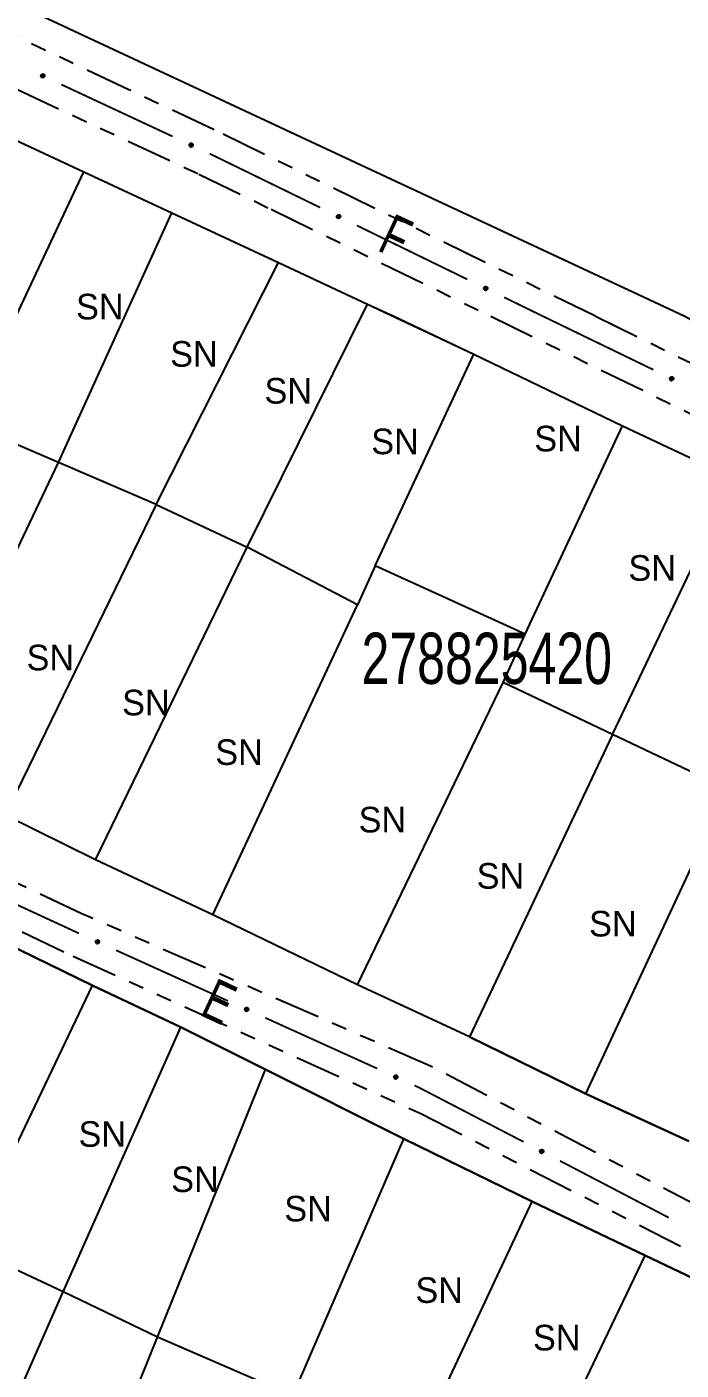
# Model space of a CAD drawing. Extents: x 203665 to 205970, y 4870865 to 4873745.
# Drawn here: x 205317 to 205380.9, y 4873197.4 to 4873328.6 of the extents above; entities that cross this region are included whole.
import ezdxf
from ezdxf.enums import TextEntityAlignment as Align

# ---------------------------------------------------------------- set-up
doc = ezdxf.new("R2010")
doc.units = 0
doc.header["$LTSCALE"] = 1.5
doc.header["$MEASUREMENT"] = 0
doc.linetypes.add('TRACO_25', pattern=[8, 3, -1, 1, -1, 1, -1])
for name, color, linetype in [('CD_MALHA_LOTES', 7, 'CONTINUOUS'), ('CD_TXT_QUADRA', 7, 'CONTINUOUS'), ('RU-QUADRA', 210, 'CONTINUOUS'), ('SV-EIXO-RUA-N-PAV', 6, 'CONTINUOUS'), ('SV-RUA-NAO-PAV', 7, 'CONTINUOUS'), ('SV-TXT-RUA-N-PAV', 7, 'CONTINUOUS'), ('Th_NmrPort', 1, 'CONTINUOUS')]:
    doc.layers.add(name, color=color, linetype=linetype)
doc.styles.add('ARIAL', font='ARIAL.SHX')

msp = doc.modelspace()

# ---------------------------------------------------------------- linework, layer by layer
at = {"layer": 'CD_MALHA_LOTES', "linetype": 'Continuous', "flags": 128}
for points in [[(205312.935615, 4873318.852391), (205322.527521, 4873314.391177)], [(205311.00144, 4873289.880123), (205322.527521, 4873314.391177)], [(205322.527521, 4873314.391177), (205331.128611, 4873310.390793)], [(205320.052782, 4873286.009847), (205331.128611, 4873310.390793)], [(205331.128611, 4873310.390793), (205341.559376, 4873305.539423)], [(205329.597085, 4873281.928785), (205341.559376, 4873305.539423)], [(205341.559376, 4873305.539423), (205350.259298, 4873301.493072)], [(205338.492069, 4873277.753588), (205350.259298, 4873301.493072)], [(205350.259298, 4873301.493072), (205360.638763, 4873296.587355)], [(205351.017658, 4873275.938285), (205360.638763, 4873296.587355)], [(205360.638763, 4873296.587355), (205375.161186, 4873289.598439)], [(205320.052782, 4873286.009847), (205311.00144, 4873289.880123)], [(205365.676229, 4873269.267047), (205375.161186, 4873289.598439)], [(205375.161186, 4873289.598439), (205386.098386, 4873284.470209)], [(205305.771235, 4873256.015336), (205320.052782, 4873286.009847)], [(205329.597085, 4873281.928785), (205320.052782, 4873286.009847)], [(205374.208152, 4873259.464412), (205386.098386, 4873284.470209)], [(205329.597085, 4873281.928785), (205314.847749, 4873251.567844)], [(205329.597085, 4873281.928785), (205338.492069, 4873277.753588)], [(205323.69735, 4873247.211118), (205338.492069, 4873277.753588)], [(205349.293121, 4873272.126149), (205338.492069, 4873277.753588)], [(205351.017658, 4873275.938285), (205349.293121, 4873272.126149)], [(205365.676229, 4873269.267047), (205351.017658, 4873275.938285)], [(205335.133758, 4873241.855974), (205349.293121, 4873272.126149)], [(205363.497865, 4873264.54726), (205365.676229, 4873269.267047)], [(205349.293121, 4873235.003206), (205363.497865, 4873264.54726)], [(205374.208152, 4873259.464412), (205363.497865, 4873264.54726)], [(205374.208152, 4873259.464412), (205360.23032, 4873229.920358)], [(205385.46303, 4873254.109268), (205374.208152, 4873259.464412)], [(205371.575963, 4873224.383684), (205385.46303, 4873254.109268)], [(205323.69735, 4873247.211118), (205314.847749, 4873251.567844)], [(205335.133758, 4873241.855974), (205323.69735, 4873247.211118)], [(205349.293121, 4873235.003206), (205335.133758, 4873241.855974)], [(205313.355722, 4873239.830656), (205323.380673, 4873234.93297)], [(205311.174721, 4873209.411436), (205323.380673, 4873234.93297)], [(205323.380673, 4873234.93297), (205332.028149, 4873230.877074)], [(205360.23032, 4873229.920358), (205349.293121, 4873235.003206)], [(205320.510935, 4873205.049434), (205332.028149, 4873230.877074)], [(205332.028149, 4873230.877074), (205340.292994, 4873226.744652)], [(205360.23032, 4873229.920358), (205371.575963, 4873224.383684)], [(205329.732359, 4873200.610907), (205340.292994, 4873226.744652)], [(205340.292994, 4873226.744652), (205353.799893, 4873219.972071)], [(205371.575963, 4873224.383684), (205381.650894, 4873219.754662)], [(205342.971416, 4873194.871431), (205353.799893, 4873219.972071)], [(205353.799893, 4873219.972071), (205366.350213, 4873213.849964)], [(205354.947788, 4873189.55285), (205366.350213, 4873213.849964)], [(205366.350213, 4873213.849964), (205377.370006, 4873208.569646)], [(205320.510935, 4873205.049434), (205311.174721, 4873209.411436)], [(205365.814528, 4873184.425586), (205377.370006, 4873208.569646)], [(205377.370006, 4873208.569646), (205387.43322, 4873203.78675)], [(205307.53972, 4873175.586793), (205320.510935, 4873205.049434)], [(205329.732359, 4873200.610907), (205320.510935, 4873205.049434)], [(205317.717723, 4873170.84216), (205329.732359, 4873200.610907)], [(205342.971416, 4873194.871431), (205329.732359, 4873200.610907)]]:
    msp.add_lwpolyline(points, dxfattribs=at)
at = {"layer": 'RU-QUADRA', "linetype": 'Continuous', "flags": 128}
msp.add_lwpolyline([(205381.19915, 4873300.290732), (205246.554973, 4873363.144761), (205270.850474, 4873417.421945), (205444.02054, 4873337.298482), (205449.189796, 4873333.163078), (205452.808275, 4873327.993822), (205453.3252, 4873313.519906), (205453.366002, 4873300.293513), (205450.604655, 4873292.274779), (205446.675302, 4873283.613601), (205442.026491, 4873276.640384), (205435.77963, 4873275.390026), (205428.091034, 4873276.620495), (205421.041743, 4873279.831065), (205412.635739, 4873283.781998), (205403.803117, 4873288.380357), (205389.563652, 4873295.793578)], close=True, dxfattribs=at)
for points in [[(205312.935615, 4873318.852391), (205322.527521, 4873314.391177), (205331.128611, 4873310.390793), (205341.559376, 4873305.539423), (205350.259298, 4873301.493072), (205352.843411, 4873300.291196), (205360.638763, 4873296.587355), (205375.161186, 4873289.598439), (205386.098386, 4873284.470209)], [(205381.650894, 4873219.754662), (205371.575963, 4873224.383684), (205360.23032, 4873229.920358), (205349.293121, 4873235.003206), (205335.133758, 4873241.855974), (205323.69735, 4873247.211118), (205314.847749, 4873251.567844)], [(205307.53972, 4873175.586793), (205317.717723, 4873170.84216), (205330.268043, 4873165.026158), (205341.09652, 4873160.013683), (205351.963261, 4873155.115997), (205361.873422, 4873150.600943), (205393.249221, 4873135.525254), (205398.491276, 4873146.391994), (205403.84812, 4873157.143945), (205408.822332, 4873167.398475), (205414.102649, 4873178.303478), (205419.076861, 4873188.175376), (205387.43322, 4873203.78675), (205377.370006, 4873208.569646), (205366.350213, 4873213.849964), (205353.799893, 4873219.972071), (205340.292994, 4873226.744652), (205332.028149, 4873230.877074), (205323.380673, 4873234.93297), (205313.355722, 4873239.830656)]]:
    msp.add_lwpolyline(points, dxfattribs=at)
at = {"layer": 'SV-EIXO-RUA-N-PAV'}
for points in [[(205318.445637, 4873323.930446), (205318.491355, 4873323.947821), (205318.5342, 4873323.953406), (205318.571276, 4873323.947778), (205318.602742, 4873323.934262), (205318.633376, 4873323.916809), (205318.66038, 4873323.892399), (205318.684349, 4873323.858667), (205318.702101, 4873323.812928), (205318.704937, 4873323.768661), (205318.701364, 4873323.732017), (205318.68916, 4873323.698395), (205318.671706, 4873323.668919), (205318.645422, 4873323.641708), (205318.611001, 4873323.617752), (205318.564577, 4873323.601015), (205318.522535, 4873323.595828), (205318.486817, 4873323.602213), (205318.453092, 4873323.614696), (205318.422031, 4873323.632889), (205318.395662, 4873323.657004), (205318.371604, 4873323.691704), (205318.355692, 4873323.737744), (205318.35004, 4873323.779617), (205318.355922, 4873323.815415), (205318.368959, 4873323.84834), (205318.386091, 4873323.879279), (205318.409499, 4873323.907445), (205318.445637, 4873323.930446)], [(205332.946286, 4873317.167962), (205332.992004, 4873317.185338), (205333.034849, 4873317.190922), (205333.071925, 4873317.185294), (205333.103391, 4873317.171779), (205333.134025, 4873317.154325), (205333.161028, 4873317.129915), (205333.184998, 4873317.096183), (205333.202749, 4873317.050444), (205333.205585, 4873317.006177), (205333.202013, 4873316.969533), (205333.189808, 4873316.935911), (205333.172355, 4873316.906435), (205333.146071, 4873316.879225), (205333.11165, 4873316.855268), (205333.065226, 4873316.838531), (205333.023184, 4873316.833344), (205332.987465, 4873316.839729), (205332.953741, 4873316.852213), (205332.92268, 4873316.870406), (205332.896311, 4873316.89452), (205332.872253, 4873316.92922), (205332.856341, 4873316.97526), (205332.850689, 4873317.017133), (205332.85657, 4873317.052932), (205332.869608, 4873317.085857), (205332.88674, 4873317.116795), (205332.910148, 4873317.144961), (205332.946286, 4873317.167962)], [(205347.348375, 4873310.194401), (205347.394387, 4873310.210983), (205347.437322, 4873310.215826), (205347.474295, 4873310.209558), (205347.505523, 4873310.1955), (205347.53585, 4873310.17752), (205347.562428, 4873310.152646), (205347.58581, 4873310.118505), (205347.602768, 4873310.072466), (205347.604838, 4873310.028157), (205347.600633, 4873309.99158), (205347.587849, 4873309.958173), (205347.569888, 4873309.929004), (205347.543138, 4873309.902252), (205347.508308, 4873309.878894), (205347.461601, 4873309.862962), (205347.419475, 4873309.858503), (205347.383873, 4873309.865505), (205347.35037, 4873309.87857), (205347.319627, 4873309.897297), (205347.29368, 4873309.921864), (205347.270225, 4873309.956975), (205347.255111, 4873310.003283), (205347.250184, 4873310.045247), (205347.256684, 4873310.080939), (205347.270289, 4873310.113633), (205347.287953, 4873310.144271), (205347.311845, 4873310.172028), (205347.348375, 4873310.194401)], [(205361.729924, 4873303.182193), (205361.775935, 4873303.198775), (205361.818871, 4873303.203618), (205361.855844, 4873303.19735), (205361.887071, 4873303.183292), (205361.917399, 4873303.165312), (205361.943976, 4873303.140438), (205361.967359, 4873303.106297), (205361.984317, 4873303.060258), (205361.986387, 4873303.015949), (205361.982181, 4873302.979372), (205361.969397, 4873302.945966), (205361.951437, 4873302.916796), (205361.924686, 4873302.890044), (205361.889856, 4873302.866686), (205361.843149, 4873302.850754), (205361.801024, 4873302.846295), (205361.765421, 4873302.853297), (205361.731918, 4873302.866362), (205361.701176, 4873302.885089), (205361.675228, 4873302.909656), (205361.651773, 4873302.944767), (205361.63666, 4873302.991075), (205361.631733, 4873303.033039), (205361.638233, 4873303.068731), (205361.651838, 4873303.101426), (205361.669502, 4873303.132063), (205361.693393, 4873303.15982), (205361.729924, 4873303.182193)], [(205379.894034, 4873294.369413), (205379.939999, 4873294.386126), (205379.98292, 4873294.391091), (205380.019911, 4873294.384928), (205380.051178, 4873294.370958), (205380.081557, 4873294.353064), (205380.108205, 4873294.328266), (205380.131684, 4873294.294191), (205380.148772, 4873294.248201), (205380.150968, 4873294.203897), (205380.146867, 4873294.167309), (205380.134178, 4873294.133866), (205380.1163, 4873294.104646), (205380.089625, 4873294.077818), (205380.054862, 4873294.054361), (205380.0082, 4873294.038297), (205379.966088, 4873294.033719), (205379.930465, 4873294.040619), (205379.896925, 4873294.053589), (205379.86613, 4873294.072229), (205379.840113, 4873294.096722), (205379.816558, 4873294.131766), (205379.801313, 4873294.178031), (205379.796267, 4873294.219981), (205379.802666, 4873294.255691), (205379.816178, 4873294.288424), (205379.833755, 4873294.319112), (205379.857568, 4873294.346937), (205379.894034, 4873294.369413)], [(205323.788627, 4873239.373123), (205323.834145, 4873239.391015), (205323.876924, 4873239.397085), (205323.914061, 4873239.391878), (205323.945679, 4873239.378719), (205323.976509, 4873239.361614), (205324.003787, 4873239.337511), (205324.028137, 4873239.304053), (205324.046406, 4873239.258519), (205324.049743, 4873239.214287), (205324.046586, 4873239.177605), (205324.034764, 4873239.143846), (205324.017645, 4873239.114175), (205323.991671, 4873239.086668), (205323.957524, 4873239.062322), (205323.911292, 4873239.04506), (205323.869312, 4873239.039398), (205323.833523, 4873239.045377), (205323.79966, 4873239.057478), (205323.768394, 4873239.075318), (205323.741754, 4873239.099132), (205323.717304, 4873239.133557), (205323.700871, 4873239.179414), (205323.694745, 4873239.22122), (205323.700221, 4873239.257083), (205323.712884, 4873239.290153), (205323.729664, 4873239.321284), (205323.752752, 4873239.349713), (205323.788627, 4873239.373123)], [(205338.364981, 4873232.775404), (205338.410499, 4873232.793297), (205338.453279, 4873232.799366), (205338.490416, 4873232.794159), (205338.522033, 4873232.781001), (205338.552863, 4873232.763896), (205338.580141, 4873232.739793), (205338.604491, 4873232.706335), (205338.62276, 4873232.6608), (205338.626098, 4873232.616568), (205338.622941, 4873232.579886), (205338.611118, 4873232.546127), (205338.594, 4873232.516456), (205338.568026, 4873232.488949), (205338.533879, 4873232.464604), (205338.487647, 4873232.447342), (205338.445666, 4873232.441679), (205338.409878, 4873232.447659), (205338.376015, 4873232.459759), (205338.344749, 4873232.477599), (205338.318109, 4873232.501413), (205338.293659, 4873232.535839), (205338.277226, 4873232.581695), (205338.2711, 4873232.623501), (205338.276575, 4873232.659364), (205338.289239, 4873232.692435), (205338.306019, 4873232.723565), (205338.329106, 4873232.751995), (205338.364981, 4873232.775404)], [(205352.939466, 4873226.173432), (205352.984993, 4873226.191302), (205353.027775, 4873226.197352), (205353.06491, 4873226.192127), (205353.096521, 4873226.178954), (205353.127343, 4873226.161834), (205353.154609, 4873226.137719), (205353.178943, 4873226.104249), (205353.197191, 4873226.058706), (205353.200507, 4873226.014472), (205353.197333, 4873225.977791), (205353.185495, 4873225.944038), (205353.168362, 4873225.914375), (205353.142375, 4873225.886881), (205353.108216, 4873225.862551), (205353.061977, 4873225.845311), (205353.019993, 4873225.839668), (205352.984208, 4873225.845665), (205352.95035, 4873225.857782), (205352.919093, 4873225.875636), (205352.892464, 4873225.899463), (205352.86803, 4873225.9339), (205352.851619, 4873225.979764), (205352.845513, 4873226.021573), (205352.851005, 4873226.057434), (205352.863685, 4873226.090498), (205352.880479, 4873226.121621), (205352.90358, 4873226.150039), (205352.939466, 4873226.173432)], [(205367.204169, 4873218.919757), (205367.250619, 4873218.935069), (205367.293671, 4873218.938731), (205367.330458, 4873218.93145), (205367.361288, 4873218.916539), (205367.39111, 4873218.897733), (205367.416994, 4873218.872138), (205367.43943, 4873218.837367), (205367.455117, 4873218.79088), (205367.455969, 4873218.74653), (205367.45076, 4873218.710083), (205367.437063, 4873218.67704), (205367.418308, 4873218.648376), (205367.390833, 4873218.622368), (205367.355375, 4873218.599976), (205367.308248, 4873218.585333), (205367.266016, 4873218.582033), (205367.230619, 4873218.59001), (205367.197487, 4873218.60399), (205367.167271, 4873218.623555), (205367.142008, 4873218.648826), (205367.119526, 4873218.684567), (205367.105691, 4873218.731273), (205367.101918, 4873218.773357), (205367.109396, 4873218.808856), (205367.123894, 4873218.841165), (205367.142393, 4873218.871306), (205367.167038, 4873218.898396), (205367.204169, 4873218.919757)]]:
    msp.add_lwpolyline(points, close=True, dxfattribs=at)
for points in [[(205318.35004, 4873323.779617), (205318.671706, 4873323.668919)], [(205318.354409, 4873323.756855), (205318.653835, 4873323.656362)], [(205318.355692, 4873323.737744), (205318.645422, 4873323.641708)], [(205318.355801, 4873323.795352), (205318.677486, 4873323.684478)], [(205318.355922, 4873323.815415), (205318.68916, 4873323.698395)], [(205318.364613, 4873323.830389), (205318.692564, 4873323.713581)], [(205318.367774, 4873323.714488), (205318.625237, 4873323.630553)], [(205318.368959, 4873323.84834), (205318.701364, 4873323.732017)], [(205318.381421, 4873323.863202), (205318.699396, 4873323.754058)], [(205318.386091, 4873323.879279), (205318.704937, 4873323.768661)], [(205318.402022, 4873323.891234), (205318.699551, 4873323.793131)], [(205318.409499, 4873323.907445), (205318.702101, 4873323.812928)], [(205318.42757, 4873323.91696), (205318.689236, 4873323.835582)], [(205318.445637, 4873323.930446), (205318.684349, 4873323.858667)], [(205318.470925, 4873323.938899), (205318.665484, 4873323.878277)], [(205318.491355, 4873323.947821), (205318.66038, 4873323.892399)], [(205318.515765, 4873323.95111), (205318.638438, 4873323.907451)], [(205318.5342, 4873323.953406), (205318.633376, 4873323.916809)], [(205318.371604, 4873323.691704), (205318.611001, 4873323.617752)], [(205318.38963, 4873323.674183), (205318.580562, 4873323.612241)], [(205318.395662, 4873323.657004), (205318.564577, 4873323.601015)], [(205318.413049, 4873323.643688), (205318.537535, 4873323.60069)], [(205318.422031, 4873323.632889), (205318.522535, 4873323.595828)], [(205332.946286, 4873317.167962), (205333.184998, 4873317.096183)], [(205332.971573, 4873317.176415), (205333.166133, 4873317.115793)], [(205332.992004, 4873317.185338), (205333.161028, 4873317.129915)], [(205333.016414, 4873317.188626), (205333.139087, 4873317.144968)], [(205333.034849, 4873317.190922), (205333.134025, 4873317.154325)], [(205332.850689, 4873317.017133), (205333.172355, 4873316.906435)], [(205332.855058, 4873316.994371), (205333.154483, 4873316.893878)], [(205332.856341, 4873316.97526), (205333.146071, 4873316.879225)], [(205332.85645, 4873317.032868), (205333.178135, 4873316.921994)], [(205332.85657, 4873317.052932), (205333.189808, 4873316.935911)], [(205332.865261, 4873317.067905), (205333.193213, 4873316.951097)], [(205332.868423, 4873316.952004), (205333.125885, 4873316.868069)], [(205332.869608, 4873317.085857), (205333.202013, 4873316.969533)], [(205332.872253, 4873316.92922), (205333.11165, 4873316.855268)], [(205332.882069, 4873317.100718), (205333.200044, 4873316.991574)], [(205332.88674, 4873317.116795), (205333.205585, 4873317.006177)], [(205332.890278, 4873316.911699), (205333.081211, 4873316.849757)], [(205332.896311, 4873316.89452), (205333.065226, 4873316.838531)], [(205332.902671, 4873317.128751), (205333.200199, 4873317.030648)], [(205332.910148, 4873317.144961), (205333.202749, 4873317.050444)], [(205332.913697, 4873316.881205), (205333.038183, 4873316.838206)], [(205332.92268, 4873316.870406), (205333.023184, 4873316.833344)], [(205332.928219, 4873317.154476), (205333.189884, 4873317.073098)], [(205347.250184, 4873310.045247), (205347.569888, 4873309.929004)], [(205347.254159, 4873310.022414), (205347.551802, 4873309.916758)], [(205347.255111, 4873310.003283), (205347.543138, 4873309.902252)], [(205347.256216, 4873310.060881), (205347.575936, 4873309.944461)], [(205347.256684, 4873310.080939), (205347.587849, 4873309.958173)], [(205347.265632, 4873310.09576), (205347.591515, 4873309.973299)], [(205347.26679, 4873309.979821), (205347.522762, 4873309.891447)], [(205347.270225, 4873309.956975), (205347.508308, 4873309.878894)], [(205347.270289, 4873310.113633), (205347.600633, 4873309.99158)], [(205347.283005, 4873310.128277), (205347.599046, 4873310.013651)], [(205347.287945, 4873309.939145), (205347.477778, 4873309.873911)], [(205347.287953, 4873310.144271), (205347.604838, 4873310.028157)], [(205347.29368, 4873309.921864), (205347.461601, 4873309.862962)], [(205347.304088, 4873310.155949), (205347.599876, 4873310.052716)], [(205347.310833, 4873309.90825), (205347.434557, 4873309.863105)], [(205347.311845, 4873310.172028), (205347.602768, 4873310.072466)], [(205347.319627, 4873309.897297), (205347.419475, 4873309.858503)], [(205347.330077, 4873310.18123), (205347.590297, 4873310.095339)], [(205347.348375, 4873310.194401), (205347.58581, 4873310.118505)], [(205347.373805, 4873310.202415), (205347.567287, 4873310.138438)], [(205347.394387, 4873310.210983), (205347.562428, 4873310.152646)], [(205347.41885, 4873310.21385), (205347.54075, 4873310.168076)], [(205347.437322, 4873310.215826), (205347.53585, 4873310.17752)], [(205361.631733, 4873303.033039), (205361.951437, 4873302.916796)], [(205361.635708, 4873303.010206), (205361.933351, 4873302.90455)], [(205361.63666, 4873302.991075), (205361.924686, 4873302.890044)], [(205361.637765, 4873303.048673), (205361.957485, 4873302.932253)], [(205361.638233, 4873303.068731), (205361.969397, 4873302.945966)], [(205361.647181, 4873303.083552), (205361.973064, 4873302.961091)], [(205361.648338, 4873302.967613), (205361.904311, 4873302.879239)], [(205361.651773, 4873302.944767), (205361.889856, 4873302.866686)], [(205361.651838, 4873303.101426), (205361.982181, 4873302.979372)], [(205361.664554, 4873303.116069), (205361.980594, 4873303.001443)], [(205361.669493, 4873302.926937), (205361.859326, 4873302.861703)], [(205361.669502, 4873303.132063), (205361.986387, 4873303.015949)], [(205361.675228, 4873302.909656), (205361.843149, 4873302.850754)], [(205361.685637, 4873303.143742), (205361.981425, 4873303.040508)], [(205361.692382, 4873302.896042), (205361.816105, 4873302.850897)], [(205361.693393, 4873303.15982), (205361.984317, 4873303.060258)], [(205361.701176, 4873302.885089), (205361.801024, 4873302.846295)], [(205361.711626, 4873303.169022), (205361.971845, 4873303.083131)], [(205361.729924, 4873303.182193), (205361.967359, 4873303.106297)], [(205361.755353, 4873303.190207), (205361.948835, 4873303.12623)], [(205361.775935, 4873303.198775), (205361.943976, 4873303.140438)], [(205361.800399, 4873303.201642), (205361.922298, 4873303.155868)], [(205361.818871, 4873303.203618), (205361.917399, 4873303.165312)], [(205379.796267, 4873294.219981), (205380.1163, 4873294.104646)], [(205379.800307, 4873294.197159), (205380.098248, 4873294.092349)], [(205379.801313, 4873294.178031), (205380.089625, 4873294.077818)], [(205379.802255, 4873294.235632), (205380.122304, 4873294.12012)], [(205379.802666, 4873294.255691), (205380.134178, 4873294.133866)], [(205379.811572, 4873294.270538), (205380.137801, 4873294.149002)], [(205379.813058, 4873294.154603), (205380.06928, 4873294.066956)], [(205379.816178, 4873294.288424), (205380.146867, 4873294.167309)], [(205379.816558, 4873294.131766), (205380.054862, 4873294.054361)], [(205379.828853, 4873294.303104), (205380.145217, 4873294.189375)], [(205379.833755, 4873294.319112), (205380.150968, 4873294.203897)], [(205379.834329, 4873294.113987), (205380.024346, 4873294.049292)], [(205379.840113, 4873294.096722), (205380.0082, 4873294.038297)], [(205379.849857, 4873294.330836), (205380.145937, 4873294.228443)], [(205379.857305, 4873294.083157), (205379.981156, 4873294.038363)], [(205379.857568, 4873294.346937), (205380.148772, 4873294.248201)], [(205379.86613, 4873294.072229), (205379.966088, 4873294.033719)], [(205379.875774, 4873294.35619), (205380.136236, 4873294.271038)], [(205379.894034, 4873294.369413), (205380.131684, 4873294.294191)], [(205379.919441, 4873294.377499), (205380.113104, 4873294.314072)], [(205379.939999, 4873294.386126), (205380.108205, 4873294.328266)], [(205379.964454, 4873294.389062), (205380.086483, 4873294.343634)], [(205379.98292, 4873294.391091), (205380.081557, 4873294.353064)], [(205323.694745, 4873239.22122), (205324.017645, 4873239.114175)], [(205323.699372, 4873239.198509), (205323.999917, 4873239.101416)], [(205323.700221, 4873239.257083), (205324.034764, 4873239.143846)], [(205323.700327, 4873239.237019), (205324.023248, 4873239.129798)], [(205323.700871, 4873239.179414), (205323.991671, 4873239.086668)], [(205323.708741, 4873239.272154), (205324.037995, 4873239.15907)], [(205323.712884, 4873239.290153), (205324.046586, 4873239.177605)], [(205323.713217, 4873239.156296), (205323.971613, 4873239.075284)], [(205323.717304, 4873239.133557), (205323.957524, 4873239.062322)], [(205323.725177, 4873239.305155), (205324.044368, 4873239.199621)], [(205323.729664, 4873239.321284), (205324.049743, 4873239.214287)], [(205323.735527, 4873239.116241), (205323.927149, 4873239.056467)], [(205323.741754, 4873239.099132), (205323.911292, 4873239.04506)], [(205323.745459, 4873239.333419), (205324.04408, 4873239.238694)], [(205323.752752, 4873239.349713), (205324.046406, 4873239.258519)], [(205323.75929, 4873239.086014), (205323.884255, 4873239.044429)], [(205323.768394, 4873239.075318), (205323.869312, 4873239.039398)], [(205323.770714, 4873239.359433), (205324.033285, 4873239.281025)], [(205323.788627, 4873239.373123), (205324.028137, 4873239.304053)], [(205323.813817, 4873239.381861), (205324.009051, 4873239.323448)], [(205323.834145, 4873239.391015), (205324.003787, 4873239.337511)], [(205323.858516, 4873239.39458), (205323.981676, 4873239.352315)], [(205323.876924, 4873239.397085), (205323.976509, 4873239.361614)], [(205338.2711, 4873232.623501), (205338.594, 4873232.516456)], [(205338.275727, 4873232.600791), (205338.576271, 4873232.503697)], [(205338.276575, 4873232.659364), (205338.611118, 4873232.546127)], [(205338.276682, 4873232.639301), (205338.599603, 4873232.532079)], [(205338.277226, 4873232.581695), (205338.568026, 4873232.488949)], [(205338.285096, 4873232.674435), (205338.61435, 4873232.561351)], [(205338.289239, 4873232.692435), (205338.622941, 4873232.579886)], [(205338.289571, 4873232.558577), (205338.547968, 4873232.477566)], [(205338.293659, 4873232.535839), (205338.533879, 4873232.464604)], [(205338.301531, 4873232.707436), (205338.620723, 4873232.601903)], [(205338.306019, 4873232.723565), (205338.626098, 4873232.616568)], [(205338.311882, 4873232.518523), (205338.503504, 4873232.458749)], [(205338.318109, 4873232.501413), (205338.487647, 4873232.447342)], [(205338.321813, 4873232.735701), (205338.620435, 4873232.640976)], [(205338.329106, 4873232.751995), (205338.62276, 4873232.6608)], [(205338.335645, 4873232.488296), (205338.46061, 4873232.44671)], [(205338.344749, 4873232.477599), (205338.445666, 4873232.441679)], [(205338.347068, 4873232.761714), (205338.609639, 4873232.683307)], [(205338.364981, 4873232.775404), (205338.604491, 4873232.706335)], [(205338.390171, 4873232.784143), (205338.585405, 4873232.72573)], [(205338.410499, 4873232.793297), (205338.580141, 4873232.739793)], [(205338.434871, 4873232.796862), (205338.55803, 4873232.754596)], [(205338.453279, 4873232.799366), (205338.552863, 4873232.763896)], [(205352.845513, 4873226.021573), (205353.168362, 4873225.914375)], [(205352.850129, 4873225.99886), (205353.150628, 4873225.901625)], [(205352.851005, 4873226.057434), (205353.185495, 4873225.944038)], [(205352.851103, 4873226.03737), (205353.173973, 4873225.929996)], [(205352.851619, 4873225.979764), (205353.142375, 4873225.886881)], [(205352.859533, 4873226.0725), (205353.188734, 4873225.959261)], [(205352.863685, 4873226.090498), (205353.197333, 4873225.977791)], [(205352.863953, 4873225.95664), (205353.122312, 4873225.875507)], [(205352.86803, 4873225.9339), (205353.108216, 4873225.862551)], [(205352.875984, 4873226.105494), (205353.195125, 4873225.999809)], [(205352.880479, 4873226.121621), (205353.200507, 4873226.014472)], [(205352.886245, 4873225.916576), (205353.077839, 4873225.856711)], [(205352.892464, 4873225.899463), (205353.061977, 4873225.845311)], [(205352.89628, 4873226.133749), (205353.194856, 4873226.038882)], [(205352.90358, 4873226.150039), (205353.197191, 4873226.058706)], [(205352.909994, 4873225.886337), (205353.034939, 4873225.844693)], [(205352.919093, 4873225.875636), (205353.019993, 4873225.839668)], [(205352.921547, 4873226.15975), (205353.184081, 4873226.081219)], [(205352.939466, 4873226.173432), (205353.178943, 4873226.104249)], [(205352.96466, 4873226.182158), (205353.159867, 4873226.123653)], [(205352.984993, 4873226.191302), (205353.154609, 4873226.137719)], [(205353.009366, 4873226.194856), (205353.132506, 4873226.152532)], [(205353.027775, 4873226.197352), (205353.127343, 4873226.161834)], [(205367.108378, 4873218.788819), (205367.424779, 4873218.66366)], [(205367.109396, 4873218.808856), (205367.437063, 4873218.67704)], [(205367.118748, 4873218.823426), (205367.441144, 4873218.692059)], [(205367.123894, 4873218.841165), (205367.45076, 4873218.710083)], [(205367.137008, 4873218.855454), (205367.44978, 4873218.73219)], [(205367.142393, 4873218.871306), (205367.455969, 4873218.74653)], [(205367.158843, 4873218.882537), (205367.451683, 4873218.771217)], [(205367.167038, 4873218.898396), (205367.455117, 4873218.79088)], [(205367.185517, 4873218.907093), (205367.443278, 4873218.814087)], [(205367.204169, 4873218.919757), (205367.43943, 4873218.837367)], [(205367.22981, 4873218.92707), (205367.421461, 4873218.857802)], [(205367.250619, 4873218.935069), (205367.416994, 4873218.872138)], [(205367.275152, 4873218.937262), (205367.395748, 4873218.888158)], [(205367.293671, 4873218.938731), (205367.39111, 4873218.897733)], [(205367.101918, 4873218.773357), (205367.418308, 4873218.648376)], [(205367.105265, 4873218.750423), (205367.399893, 4873218.636631)], [(205367.105691, 4873218.731273), (205367.390833, 4873218.622368)], [(205367.11672, 4873218.707499), (205367.370168, 4873218.612127)], [(205367.119526, 4873218.684567), (205367.355375, 4873218.599976)], [(205367.13675, 4873218.666257), (205367.324719, 4873218.595833)], [(205367.142008, 4873218.648826), (205367.308248, 4873218.585333)], [(205367.158781, 4873218.634745), (205367.281218, 4873218.586219)], [(205367.167271, 4873218.623555), (205367.266016, 4873218.582033)]]:
    msp.add_lwpolyline(points, dxfattribs=at)
at = {"layer": 'SV-EIXO-RUA-N-PAV', "const_width": 0.18}
for points in [[(205320.341908, 4873322.924643), (205331.217395, 4873317.852781)], [(205334.842557, 4873316.16216), (205335.191412, 4873315.999469)], [(205335.191412, 4873315.999469), (205345.631584, 4873310.909012)], [(205349.226971, 4873309.15596), (205360.013133, 4873303.896804)], [(205363.60852, 4873302.143752), (205367.203907, 4873300.3907)], [(205367.203907, 4873300.3907), (205367.374181, 4873300.307677)], [(205367.374181, 4873300.307677), (205378.175223, 4873295.079149)], [(205311.160105, 4873245.074709), (205322.05483, 4873240.044305)], [(205325.696175, 4873238.388874), (205336.628441, 4873233.440586)], [(205340.272529, 4873231.791156), (205343.916618, 4873230.141726)], [(205343.916618, 4873230.141726), (205343.952238, 4873230.125604)], [(205343.952238, 4873230.125604), (205351.203241, 4873226.839435)], [(205354.846548, 4873225.188281), (205355.2247, 4873225.016902)], [(205355.2247, 4873225.016902), (205365.506187, 4873219.678437)], [(205369.053531, 4873217.830103), (205379.691154, 4873212.276638)]]:
    msp.add_lwpolyline(points, dxfattribs=at)
at = {"layer": 'SV-RUA-NAO-PAV', "linetype": 'TRACO_25'}
for points in [[(205372.53222, 4873300.290874, 5.622842), (205335.263661, 4873318.498225, 5.622842), (205326.937365, 4873322.419024, 6.273731), (205262.580653, 4873352.724184, 6.273731), (205245.570829, 4873360.761277, 6.005826), (205244.42, 4873362.97, 6.015551), (205244.25, 4873364.82, 5.976648), (205267.6, 4873417.68, 5.733501), (205268.95, 4873419.42, 5.66542), (205270.292753, 4873420.455515, 5.655694), (205292.1, 4873410.87, 5.26666), (205374.279511, 4873373.429976, 4.370373), (205415.105792, 4873353.456579, 4.301339), (205428.454481, 4873347.265491, 4.291477), (205441.182783, 4873342.974562, 4.015342), (205450.661264, 4873340.693932, 3.827965), (205454.751294, 4873337.243494, 3.758931), (205455.682766, 4873331.193039, 3.768793), (205456.393787, 4873322.677224, 3.699759), (205457.92801, 4873306.359508, 3.699759), (205456.928057, 4873300.289493, 3.739207)], [(205212.687534, 4873300.293489, 6.372351), (205212.976932, 4873301.825106, 6.372351), (205224.625355, 4873324.021637, 6.372351), (205230.023126, 4873334.484586, 6.141987), (205235.48, 4873345.54, 6.015551), (205236.86, 4873352.78, 5.996099), (205236.5, 4873357.16, 5.976648), (205236.94, 4873358.84, 5.957196), (205238.47, 4873359, 5.889115), (205240.53, 4873358.39, 5.859938), (205265.061912, 4873346.173617, 5.850212), (205315.991173, 4873322.4624, 5.504498), (205333.785199, 4873314.178007, 5.504498), (205340.841966, 4873310.742639, 5.504498), (205362.311132, 4873300.291041, 4.232306)], [(205362.311132, 4873300.291041, 4.232306), (205436.715752, 4873264.069458, 4.232306), (205438.746379, 4873260.159092, 4.242167), (205437.129245, 4873251.178567, 4.340787), (205423.556437, 4873200.475824, 4.064652), (205420.048119, 4873197.295786, 4.163271), (205415.071217, 4873196.363657, 4.261891), (205356.424291, 4873227.070989, 5.336845), (205322.347893, 4873241.953704, 5.642566), (205264.773442, 4873269.028422, 6.254007), (205215.877804, 4873293.282514, 6.372351), (205213.237631, 4873296.062834, 6.372351), (205212.687534, 4873300.293489, 6.372351)], [(205372.53222, 4873300.290874, 5.622842), (205423.745583, 4873275.270865, 4.311201), (205430.794874, 4873272.060295, 4.281615), (205438.48347, 4873270.829826, 4.281615), (205444.231557, 4873273.009685, 4.20272), (205447.949121, 4873278.729884, 4.074514), (205452.3453, 4873288.870348, 3.827965), (205456.092162, 4873297.090715, 3.739207), (205456.928057, 4873300.289493, 3.739207)]]:
    msp.add_polyline3d(points, dxfattribs=at)
msp.add_polyline3d([(205256.025829, 4873195.71391, 5.938425), (205185.522696, 4873228.60967, 6.125802), (205182.832462, 4873231.65001, 6.125802), (205183.001182, 4873236.110303, 6.145526), (205191.593394, 4873255.814814, 6.145526), (205196.614151, 4873267.075655, 6.145526), (205207.650094, 4873291.772825, 6.273731), (205209.249422, 4873292.882819, 6.273731), (205211.85901, 4873292.232644, 6.303318), (205262.504717, 4873266.298351, 6.263869), (205321.489243, 4873237.803467, 5.682014), (205355.4558, 4873222.440725, 5.56367), (205404.931576, 4873197.216539, 4.55775), (205419.240623, 4873188.955263, 4.113962), (205420.911145, 4873185.71496, 4.113962), (205419.482825, 4873180.844703, 4.252029), (205398.359545, 4873138.00287, 4.587336), (205394.031652, 4873133.962815, 4.567612), (205389.012804, 4873133.923064, 4.715541), (205383.52345, 4873136.083485, 4.764851), (205337.567795, 4873157.997271, 5.356569)], close=True, dxfattribs=at)

# ---------------------------------------------------------------- texts
at = {"layer": 'CD_TXT_QUADRA', "style": 'ARIAL', "width": 0.7}
msp.add_text('278825420', height=5, dxfattribs=at).set_placement((205349.67265, 4873264.396225))
at = {"layer": 'SV-TXT-RUA-N-PAV', "style": 'ARIAL', "width": 0.7}
for s, p in [('F', (205351.091332, 4873306.771311)), ('E', (205333.744342, 4873232.117301))]:
    msp.add_text(s, height=4, rotation=335, dxfattribs=at).set_placement(p)
at = {"layer": 'Th_NmrPort', "color": 1}
for p in [(205321.780658, 4873301.237637), (205330.974997, 4873296.619624), (205340.191226, 4873293.019978), (205366.55216, 4873288.351895), (205350.625762, 4873288.077302), (205375.751027, 4873275.720614), (205316.946434, 4873266.972746), (205326.282598, 4873262.579257), (205335.385847, 4873257.734769), (205349.390093, 4873251.144535), (205360.923002, 4873245.652674), (205371.906725, 4873240.984592), (205322.023817, 4873220.447974), (205331.080749, 4873216.029959), (205342.125788, 4873213.158248), (205354.938033, 4873205.205821), (205366.424873, 4873200.566904)]:
    msp.add_text('SN', height=2.5, dxfattribs=at).set_placement(p, align=Align.MIDDLE_LEFT)

doc.saveas('drawing.dxf')
